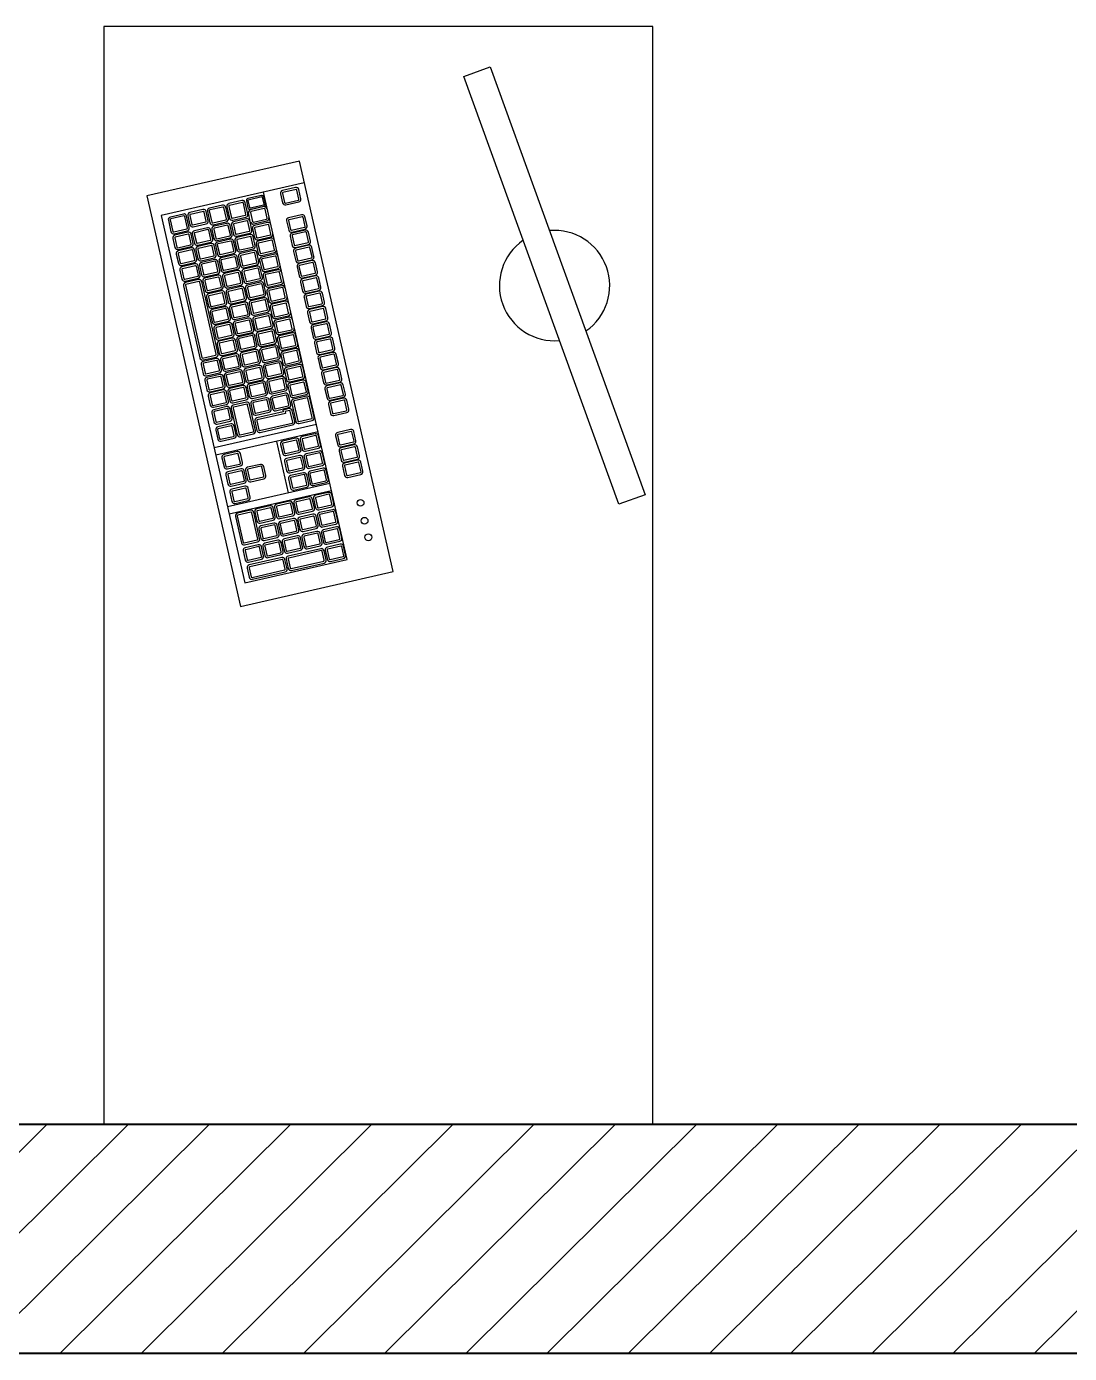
# Model space of a CAD drawing. Header units: metres. Extents: x -8 to 211, y -5 to 120.
# Drawn here: x 145.781 to 146.922, y 56.649 to 58.099 of the extents above; entities that cross this region are included whole.
import ezdxf

# ---------------------------------------------------------------- set-up
doc = ezdxf.new("R2010")
doc.units = ezdxf.units.M
doc.header["$LTSCALE"] = 0.8
doc.header["$MEASUREMENT"] = 0
doc.layers.add('A_EQMP', color=142, linetype='CONTINUOUS')
doc.layers.add('A_HACH_STRUC', color=7, linetype='CONTINUOUS')
doc.layers.add('A_MURS_STRU', color=7, linetype='CONTINUOUS', lineweight=40)

msp = doc.modelspace()

# ---------------------------------------------------------------- hatches: boundary and pattern name
at = {"layer": 'A_HACH_STRUC'}
h = msp.add_hatch(dxfattribs=at)
h.set_pattern_fill('ANSI31', color=8, scale=0.5, angle=359.7696, style=0)
h.set_pattern_definition([(44.7696, (144.84168, 56.649466), (-0.0440161, 0.04437154), [])])
h.paths.add_polyline_path([(151.0412, 57.2995), (150.8412, 57.2995), (150.8412, 56.8995), (149.9413, 56.8995), (149.9413, 57.2995), (149.3413, 57.2995), (149.3413, 56.8995), (144.8417, 56.8995), (144.8417, 56.6495), (151.0412, 56.6495)])

# ---------------------------------------------------------------- linework, layer by layer
at = {"layer": 'A_EQMP', "color": 8, "linetype": 'Continuous'}
for p, q in [((146.0851, 57.9288), (145.9287, 57.8931)), ((146.1321, 57.5172), (146.0405, 57.9186)), ((145.9287, 57.8931), (146.0202, 57.4917)), ((146.0751, 57.8922), (146.0751, 57.8921)), ((146.0984, 57.6647), (145.9866, 57.6392)), ((146.1003, 57.6564), (145.9885, 57.6309)), ((146.1131, 57.6003), (146.0012, 57.5748)), ((146.115, 57.5921), (146.0031, 57.5666)), ((146.0202, 57.4917), (146.1321, 57.5172))]:
    msp.add_line(p, q, dxfattribs=at)
for points in [[(145.866, 58.0995), (145.866, 56.8995), (146.466, 56.8995), (146.466, 58.0995)], [(146.2595, 58.0449), (146.2884, 58.0554), (146.4579, 57.5879), (146.4289, 57.5774)], [(146.0798, 57.9523), (145.9131, 57.9143), (146.0154, 57.4658), (146.1821, 57.5038)]]:
    msp.add_lwpolyline(points, close=True, dxfattribs=at)
for points in [[(146.0384, 57.9149), (146.0235, 57.9115, 0.414214), (146.0218, 57.9089), (146.0235, 57.9014, 0.414214), (146.0261, 57.8997), (146.0411, 57.9031, 0.414214), (146.0427, 57.9058), (146.041, 57.9133, 0.414214)], [(146.0387, 57.9133), (146.0238, 57.9099, 0.414214), (146.0234, 57.9092), (146.0251, 57.9018, 0.414214), (146.0258, 57.9013), (146.0407, 57.9047, 0.414214), (146.0412, 57.9055), (146.0395, 57.9129, 0.414214)], [(146.0756, 57.9235), (146.0614, 57.9203, 0.414214), (146.0591, 57.9167), (146.0614, 57.9068, 0.414214), (146.0649, 57.9045), (146.0792, 57.9078, 0.414214), (146.0814, 57.9113), (146.0791, 57.9213, 0.414214)], [(146.0761, 57.9214), (146.0618, 57.9181, 0.414214), (146.0612, 57.9172), (146.0635, 57.9073, 0.414214), (146.0645, 57.9066), (146.0787, 57.9099, 0.414214), (146.0793, 57.9109), (146.077, 57.9208, 0.414214)], [(145.9743, 57.8995), (145.9601, 57.8962, 0.414214), (145.9579, 57.8927), (145.9601, 57.8827, 0.414214), (145.9637, 57.8805), (145.9779, 57.8837, 0.414214), (145.9801, 57.8873), (145.9779, 57.8972, 0.414214)], [(145.9957, 57.9043), (145.9814, 57.9011, 0.414214), (145.9792, 57.8975), (145.982, 57.8851, 0.414214), (145.9856, 57.8829), (145.9998, 57.8861, 0.414214), (146.0021, 57.8897), (145.9992, 57.9021, 0.414214)], [(145.9961, 57.9022), (145.9819, 57.899, 0.414214), (145.9813, 57.898), (145.9842, 57.8856, 0.414214), (145.9851, 57.885), (145.9993, 57.8882, 0.414214), (145.9999, 57.8892), (145.9971, 57.9016, 0.414214)], [(146.017, 57.9092), (146.0028, 57.906, 0.414214), (146.0006, 57.9024), (146.0034, 57.8901, 0.414214), (146.0069, 57.8879), (146.0211, 57.8911, 0.414214), (146.0234, 57.8947), (146.0206, 57.907, 0.414214)], [(146.0175, 57.9071), (146.0033, 57.9039, 0.414214), (146.0027, 57.9029), (146.0055, 57.8906, 0.414214), (146.0064, 57.89), (146.0206, 57.8933, 0.414214), (146.0213, 57.8942), (146.0185, 57.9065, 0.414214)], [(146.0412, 57.9006), (146.027, 57.8973, 0.414214), (146.0264, 57.8964), (146.0286, 57.8864, 0.414214), (146.0296, 57.8858), (146.0438, 57.8891, 0.414214), (146.0444, 57.89), (146.0422, 57.9, 0.414214)], [(145.953, 57.8946), (145.9387, 57.8913, 0.414214), (145.9365, 57.8878), (145.9394, 57.8752, 0.414214), (145.9429, 57.8729), (145.9572, 57.8762, 0.414214), (145.9594, 57.8797), (145.9565, 57.8924, 0.414214)], [(145.9534, 57.8925), (145.9392, 57.8892, 0.414214), (145.9386, 57.8883), (145.9415, 57.8756, 0.414214), (145.9425, 57.875), (145.9567, 57.8783, 0.414214), (145.9573, 57.8792), (145.9544, 57.8919, 0.414214)], [(145.9748, 57.8974), (145.9606, 57.8941, 0.414214), (145.96, 57.8931), (145.9622, 57.8832, 0.414214), (145.9632, 57.8826), (145.9774, 57.8859, 0.414214), (145.978, 57.8868), (145.9758, 57.8967, 0.414214)], [(146.0005, 57.8844), (145.9863, 57.8812, 0.414214), (145.9841, 57.8776), (145.9864, 57.8677, 0.414214), (145.9899, 57.8655), (146.0041, 57.8687, 0.414214), (146.0064, 57.8723), (146.0041, 57.8822, 0.414214)], [(146.0224, 57.8872), (146.0082, 57.8839, 0.414214), (146.0076, 57.883), (146.0098, 57.8731, 0.414214), (146.0108, 57.8724), (146.025, 57.8757, 0.414214), (146.0256, 57.8767), (146.0233, 57.8866, 0.414214)], [(146.0822, 57.8938), (146.068, 57.8905, 0.414214), (146.0658, 57.887), (146.0681, 57.877, 0.414214), (146.0716, 57.8748), (146.0858, 57.878, 0.414214), (146.0881, 57.8816), (146.0858, 57.8915, 0.414214)], [(146.0827, 57.8917), (146.0685, 57.8884, 0.414214), (146.0679, 57.8874), (146.0702, 57.8775, 0.414214), (146.0711, 57.8769), (146.0854, 57.8802, 0.414214), (146.086, 57.8811), (146.0837, 57.891, 0.414214)], [(145.9578, 57.8747), (145.9436, 57.8714, 0.414214), (145.9414, 57.8679), (145.9437, 57.858, 0.414214), (145.9472, 57.8557), (145.9614, 57.859, 0.414214), (145.9637, 57.8625), (145.9614, 57.8725, 0.414214)], [(145.9583, 57.8726), (145.9441, 57.8693, 0.414214), (145.9435, 57.8684), (145.9458, 57.8584, 0.414214), (145.9467, 57.8578), (145.9609, 57.8611, 0.414214), (145.9616, 57.8621), (145.9593, 57.872, 0.414214)], [(145.9792, 57.8796), (145.965, 57.8763, 0.414214), (145.9627, 57.8728), (145.965, 57.8628, 0.414214), (145.9686, 57.8606), (145.9828, 57.8638, 0.414214), (145.985, 57.8674), (145.9827, 57.8773, 0.414214)], [(145.9797, 57.8775), (145.9655, 57.8742, 0.414214), (145.9649, 57.8732), (145.9671, 57.8633, 0.414214), (145.9681, 57.8627), (145.9823, 57.866, 0.414214), (145.9829, 57.8669), (145.9806, 57.8768, 0.414214)], [(146.001, 57.8823), (145.9868, 57.8791, 0.414214), (145.9862, 57.8781), (145.9885, 57.8682, 0.414214), (145.9894, 57.8676), (146.0036, 57.8708, 0.414214), (146.0043, 57.8718), (146.002, 57.8817, 0.414214)], [(146.0257, 57.8721), (146.0115, 57.8689, 0.414214), (146.0092, 57.8653), (146.0115, 57.8554, 0.414214), (146.0151, 57.8532), (146.0293, 57.8564, 0.414214), (146.0315, 57.86), (146.0293, 57.8699, 0.414214)], [(146.0262, 57.87), (146.012, 57.8668, 0.414214), (146.0114, 57.8658), (146.0136, 57.8559, 0.414214), (146.0146, 57.8553), (146.0288, 57.8585, 0.414214), (146.0294, 57.8595), (146.0271, 57.8694, 0.414214)], [(146.0455, 57.8833), (146.0313, 57.88, 0.414214), (146.0307, 57.879), (146.0329, 57.8691, 0.414214), (146.0339, 57.8685), (146.0481, 57.8718, 0.414214), (146.0487, 57.8727), (146.0465, 57.8826, 0.414214)], [(146.0861, 57.8771), (146.0718, 57.8738, 0.414214), (146.0696, 57.8703), (146.0719, 57.8603, 0.414214), (146.0754, 57.8581), (146.0896, 57.8613, 0.414214), (146.0919, 57.8649), (146.0896, 57.8748, 0.414214)], [(146.0865, 57.875), (146.0723, 57.8717, 0.414214), (146.0717, 57.8707), (146.074, 57.8608, 0.414214), (146.0749, 57.8602), (146.0892, 57.8635, 0.414214), (146.0898, 57.8644), (146.0875, 57.8743, 0.414214)], [(145.9616, 57.8575), (145.9474, 57.8543, 0.414214), (145.9452, 57.8507), (145.9475, 57.8408, 0.414214), (145.951, 57.8385), (145.9652, 57.8418, 0.414214), (145.9675, 57.8453), (145.9652, 57.8553, 0.414214)], [(145.9621, 57.8554), (145.9479, 57.8521, 0.414214), (145.9473, 57.8512), (145.9496, 57.8413, 0.414214), (145.9505, 57.8406), (145.9648, 57.8439, 0.414214), (145.9654, 57.8449), (145.9631, 57.8548, 0.414214)], [(145.983, 57.8624), (145.9688, 57.8591, 0.414214), (145.9665, 57.8556), (145.9688, 57.8456, 0.414214), (145.9724, 57.8434), (145.9866, 57.8467, 0.414214), (145.9888, 57.8502), (145.9866, 57.8601, 0.414214)], [(145.9835, 57.8603), (145.9693, 57.857, 0.414214), (145.9687, 57.856), (145.9709, 57.8461, 0.414214), (145.9719, 57.8455), (145.9861, 57.8488, 0.414214), (145.9867, 57.8497), (145.9844, 57.8596, 0.414214)], [(146.0043, 57.8672), (145.9901, 57.864, 0.414214), (145.9879, 57.8604), (145.9902, 57.8505, 0.414214), (145.9937, 57.8483), (146.0079, 57.8515, 0.414214), (146.0102, 57.8551), (146.0079, 57.865, 0.414214)], [(146.0048, 57.8651), (145.9906, 57.8619, 0.414214), (145.99, 57.8609), (145.9923, 57.851, 0.414214), (145.9932, 57.8504), (146.0075, 57.8536, 0.414214), (146.0081, 57.8546), (146.0058, 57.8645, 0.414214)], [(146.0493, 57.8661), (146.0351, 57.8629, 0.414214), (146.0345, 57.8619), (146.0367, 57.852, 0.414214), (146.0377, 57.8514), (146.0519, 57.8546, 0.414214), (146.0525, 57.8556), (146.0503, 57.8655, 0.414214)], [(146.0899, 57.8604), (146.0757, 57.8571, 0.414214), (146.0734, 57.8536), (146.0757, 57.8436, 0.414214), (146.0792, 57.8414), (146.0935, 57.8446, 0.414214), (146.0957, 57.8482), (146.0934, 57.8581, 0.414214)], [(146.0903, 57.8582), (146.0761, 57.855, 0.414214), (146.0755, 57.854), (146.0778, 57.8441, 0.414214), (146.0788, 57.8435), (146.093, 57.8467, 0.414214), (146.0936, 57.8477), (146.0913, 57.8576, 0.414214)], [(145.987, 57.845), (145.9727, 57.8418, 0.414214), (145.9705, 57.8382), (145.9728, 57.8283, 0.414214), (145.9763, 57.8261), (145.9905, 57.8293, 0.414214), (145.9928, 57.8329), (145.9905, 57.8428, 0.414214)], [(145.9874, 57.8429), (145.9732, 57.8397, 0.414214), (145.9726, 57.8387), (145.9749, 57.8288, 0.414214), (145.9758, 57.8282), (145.9901, 57.8314, 0.414214), (145.9907, 57.8324), (145.9884, 57.8423, 0.414214)], [(146.0083, 57.8499), (145.9941, 57.8467, 0.414214), (145.9919, 57.8431), (145.9941, 57.8332, 0.414214), (145.9977, 57.831), (146.0119, 57.8342, 0.414214), (146.0141, 57.8378), (146.0119, 57.8477, 0.414214)], [(146.0088, 57.8478), (145.9946, 57.8446, 0.414214), (145.994, 57.8436), (145.9962, 57.8337, 0.414214), (145.9972, 57.8331), (146.0114, 57.8363, 0.414214), (146.012, 57.8373), (146.0098, 57.8472, 0.414214)], [(146.0297, 57.8548), (146.0154, 57.8515, 0.414214), (146.0132, 57.848), (146.0155, 57.8381, 0.414214), (146.019, 57.8358), (146.0332, 57.8391, 0.414214), (146.0355, 57.8426), (146.0332, 57.8526, 0.414214)], [(146.0301, 57.8527), (146.0159, 57.8494, 0.414214), (146.0153, 57.8485), (146.0176, 57.8385, 0.414214), (146.0185, 57.8379), (146.0328, 57.8412, 0.414214), (146.0334, 57.8422), (146.0311, 57.8521, 0.414214)], [(146.0533, 57.8487), (146.039, 57.8455, 0.414214), (146.0384, 57.8445), (146.0407, 57.8346, 0.414214), (146.0417, 57.834), (146.0559, 57.8372, 0.414214), (146.0565, 57.8382), (146.0542, 57.8481, 0.414214)], [(146.0937, 57.8437), (146.0795, 57.8404, 0.414214), (146.0772, 57.8369), (146.0795, 57.8269, 0.414214), (146.083, 57.8247), (146.0973, 57.8279, 0.414214), (146.0995, 57.8315), (146.0972, 57.8414, 0.414214)], [(146.0942, 57.8415), (146.0799, 57.8383, 0.414214), (146.0793, 57.8373), (146.0816, 57.8274, 0.414214), (146.0826, 57.8268), (146.0968, 57.83, 0.414214), (146.0974, 57.831), (146.0951, 57.8409, 0.414214)], [(145.9656, 57.8402), (145.9514, 57.8369, 0.414214), (145.9492, 57.8334), (145.9514, 57.8235, 0.414214), (145.955, 57.8212), (145.9692, 57.8245, 0.414214), (145.9714, 57.828), (145.9692, 57.8379, 0.414214)], [(145.9661, 57.8381), (145.9519, 57.8348, 0.414214), (145.9513, 57.8339), (145.9535, 57.8239, 0.414214), (145.9545, 57.8233), (145.9687, 57.8266, 0.414214), (145.9693, 57.8275), (145.9671, 57.8375, 0.414214)], [(145.9908, 57.8279), (145.9765, 57.8246, 0.414214), (145.9743, 57.8211), (145.9766, 57.8111, 0.414214), (145.9801, 57.8089), (145.9943, 57.8121, 0.414214), (145.9966, 57.8157), (145.9943, 57.8256, 0.414214)], [(146.0121, 57.8327), (145.9979, 57.8295, 0.414214), (145.9957, 57.8259), (145.9979, 57.816, 0.414214), (146.0015, 57.8138), (146.0157, 57.817, 0.414214), (146.0179, 57.8206), (146.0157, 57.8305, 0.414214)], [(146.0126, 57.8306), (145.9984, 57.8274, 0.414214), (145.9978, 57.8264), (146, 57.8165, 0.414214), (146.001, 57.8159), (146.0152, 57.8191, 0.414214), (146.0158, 57.8201), (146.0136, 57.83, 0.414214)], [(146.0335, 57.8376), (146.0192, 57.8344, 0.414214), (146.017, 57.8308), (146.0193, 57.8209, 0.414214), (146.0228, 57.8186), (146.037, 57.8219, 0.414214), (146.0393, 57.8254), (146.037, 57.8354, 0.414214)], [(146.0339, 57.8355), (146.0197, 57.8322, 0.414214), (146.0191, 57.8313), (146.0214, 57.8214, 0.414214), (146.0223, 57.8207), (146.0366, 57.824, 0.414214), (146.0372, 57.825), (146.0349, 57.8349, 0.414214)], [(146.057, 57.8316), (146.0428, 57.8284, 0.414214), (146.0422, 57.8274), (146.0445, 57.8175, 0.414214), (146.0455, 57.8169), (146.0597, 57.8201, 0.414214), (146.0603, 57.8211), (146.058, 57.831, 0.414214)], [(146.0975, 57.8269), (146.0833, 57.8237, 0.414214), (146.081, 57.8202), (146.0833, 57.8102, 0.414214), (146.0869, 57.808), (146.1011, 57.8112, 0.414214), (146.1033, 57.8148), (146.101, 57.8247, 0.414214)], [(145.9694, 57.823), (145.9552, 57.8197, 0.414214), (145.953, 57.8162), (145.9709, 57.7373, 0.414214), (145.9745, 57.7351), (145.9887, 57.7383, 0.414214), (145.9909, 57.7419), (145.973, 57.8207, 0.414214)], [(145.9699, 57.8209), (145.9557, 57.8176, 0.414214), (145.9551, 57.8167), (145.973, 57.7378, 0.414214), (145.974, 57.7372), (145.9882, 57.7405, 0.414214), (145.9888, 57.7414), (145.9709, 57.8203, 0.414214)], [(145.9912, 57.8257), (145.977, 57.8225, 0.414214), (145.9764, 57.8215), (145.9787, 57.8116, 0.414214), (145.9796, 57.811), (145.9939, 57.8142, 0.414214), (145.9945, 57.8152), (145.9922, 57.8251, 0.414214)], [(146.0161, 57.8154), (146.0018, 57.8122, 0.414214), (145.9996, 57.8086), (146.0019, 57.7987, 0.414214), (146.0054, 57.7965), (146.0196, 57.7997, 0.414214), (146.0219, 57.8033), (146.0196, 57.8132, 0.414214)], [(146.0165, 57.8133), (146.0023, 57.8101, 0.414214), (146.0017, 57.8091), (146.004, 57.7992, 0.414214), (146.005, 57.7986), (146.0192, 57.8018, 0.414214), (146.0198, 57.8028), (146.0175, 57.8127, 0.414214)], [(146.0374, 57.8203), (146.0232, 57.817, 0.414214), (146.021, 57.8135), (146.0232, 57.8036, 0.414214), (146.0268, 57.8013), (146.041, 57.8046, 0.414214), (146.0432, 57.8081), (146.041, 57.818, 0.414214)], [(146.0379, 57.8182), (146.0237, 57.8149, 0.414214), (146.0231, 57.814), (146.0253, 57.804, 0.414214), (146.0263, 57.8034), (146.0405, 57.8067, 0.414214), (146.0411, 57.8076), (146.0389, 57.8176, 0.414214)], [(146.061, 57.8142), (146.0468, 57.811, 0.414214), (146.0462, 57.81), (146.0485, 57.8001, 0.414214), (146.0494, 57.7995), (146.0636, 57.8027, 0.414214), (146.0642, 57.8037), (146.062, 57.8136, 0.414214)], [(146.098, 57.8248), (146.0838, 57.8216, 0.414214), (146.0831, 57.8206), (146.0854, 57.8107, 0.414214), (146.0864, 57.8101), (146.1006, 57.8133, 0.414214), (146.1012, 57.8143), (146.0989, 57.8242, 0.414214)], [(145.9947, 57.8105), (145.9805, 57.8073, 0.414214), (145.9783, 57.8037), (145.9805, 57.7938, 0.414214), (145.9841, 57.7916), (145.9983, 57.7948, 0.414214), (146.0005, 57.7984), (145.9983, 57.8083, 0.414214)], [(145.9952, 57.8084), (145.981, 57.8052, 0.414214), (145.9804, 57.8042), (145.9826, 57.7943, 0.414214), (145.9836, 57.7937), (145.9978, 57.7969, 0.414214), (145.9984, 57.7979), (145.9962, 57.8078, 0.414214)], [(146.0199, 57.7982), (146.0057, 57.795, 0.414214), (146.0034, 57.7914), (146.0057, 57.7815, 0.414214), (146.0092, 57.7793), (146.0234, 57.7825, 0.414214), (146.0257, 57.7861), (146.0234, 57.796, 0.414214)], [(146.0412, 57.8031), (146.027, 57.7998, 0.414214), (146.0248, 57.7963), (146.027, 57.7864, 0.414214), (146.0306, 57.7841), (146.0448, 57.7874, 0.414214), (146.047, 57.7909), (146.0448, 57.8008, 0.414214)], [(146.0417, 57.801), (146.0275, 57.7977, 0.414214), (146.0269, 57.7968), (146.0291, 57.7868, 0.414214), (146.0301, 57.7862), (146.0443, 57.7895, 0.414214), (146.0449, 57.7904), (146.0427, 57.8004, 0.414214)], [(146.0648, 57.7971), (146.0506, 57.7939, 0.414214), (146.05, 57.7929), (146.0522, 57.783, 0.414214), (146.0532, 57.7824), (146.0674, 57.7856, 0.414214), (146.068, 57.7866), (146.0658, 57.7965, 0.414214)], [(146.1013, 57.8102), (146.0871, 57.807, 0.414214), (146.0848, 57.8034), (146.0871, 57.7935, 0.414214), (146.0907, 57.7913), (146.1049, 57.7945, 0.414214), (146.1071, 57.7981), (146.1049, 57.808, 0.414214)], [(146.1018, 57.8081), (146.0876, 57.8049, 0.414214), (146.087, 57.8039), (146.0892, 57.794, 0.414214), (146.0902, 57.7934), (146.1044, 57.7966, 0.414214), (146.105, 57.7976), (146.1027, 57.8075, 0.414214)], [(145.9985, 57.7933), (145.9843, 57.7901, 0.414214), (145.9821, 57.7865), (145.9843, 57.7766, 0.414214), (145.9879, 57.7744), (146.0021, 57.7776, 0.414214), (146.0043, 57.7812), (146.0021, 57.7911, 0.414214)], [(145.999, 57.7912), (145.9848, 57.788, 0.414214), (145.9842, 57.787), (145.9864, 57.7771, 0.414214), (145.9874, 57.7765), (146.0016, 57.7797, 0.414214), (146.0022, 57.7807), (146, 57.7906, 0.414214)], [(146.0203, 57.7961), (146.0061, 57.7929, 0.414214), (146.0055, 57.7919), (146.0078, 57.782, 0.414214), (146.0088, 57.7814), (146.023, 57.7846, 0.414214), (146.0236, 57.7856), (146.0213, 57.7955, 0.414214)], [(146.0453, 57.7856), (146.0311, 57.7823, 0.414214), (146.0289, 57.7788), (146.0311, 57.7689, 0.414214), (146.0347, 57.7666), (146.0489, 57.7699, 0.414214), (146.0511, 57.7734), (146.0489, 57.7834, 0.414214)], [(146.0458, 57.7835), (146.0316, 57.7802, 0.414214), (146.031, 57.7793), (146.0332, 57.7694, 0.414214), (146.0342, 57.7687), (146.0484, 57.772, 0.414214), (146.049, 57.773), (146.0468, 57.7829, 0.414214)], [(146.1051, 57.7935), (146.0909, 57.7903, 0.414214), (146.0887, 57.7867), (146.0909, 57.7768, 0.414214), (146.0945, 57.7746), (146.1087, 57.7778, 0.414214), (146.1109, 57.7814), (146.1087, 57.7913, 0.414214)], [(146.1056, 57.7914), (146.0914, 57.7882, 0.414214), (146.0908, 57.7872), (146.093, 57.7773, 0.414214), (146.094, 57.7767), (146.1082, 57.7799, 0.414214), (146.1088, 57.7809), (146.1066, 57.7908, 0.414214)], [(146.0026, 57.7759), (145.9884, 57.7726, 0.414214), (145.9862, 57.7691), (145.9884, 57.7591, 0.414214), (145.992, 57.7569), (146.0062, 57.7601, 0.414214), (146.0084, 57.7637), (146.0062, 57.7736, 0.414214)], [(146.0031, 57.7737), (145.9889, 57.7705, 0.414214), (145.9883, 57.7695), (145.9905, 57.7596, 0.414214), (145.9915, 57.759), (146.0057, 57.7622, 0.414214), (146.0063, 57.7632), (146.0041, 57.7731, 0.414214)], [(146.024, 57.7807), (146.0098, 57.7775, 0.414214), (146.0075, 57.7739), (146.0098, 57.764, 0.414214), (146.0133, 57.7618), (146.0276, 57.765, 0.414214), (146.0298, 57.7686), (146.0275, 57.7785, 0.414214)], [(146.0245, 57.7786), (146.0102, 57.7754, 0.414214), (146.0096, 57.7744), (146.0119, 57.7645, 0.414214), (146.0129, 57.7639), (146.0271, 57.7671, 0.414214), (146.0277, 57.7681), (146.0254, 57.778, 0.414214)], [(146.049, 57.7686), (146.0347, 57.7654, 0.414214), (146.0325, 57.7618), (146.0348, 57.7519, 0.414214), (146.0383, 57.7497), (146.0525, 57.7529, 0.414214), (146.0548, 57.7565), (146.0525, 57.7664, 0.414214)], [(146.0688, 57.7797), (146.0546, 57.7765, 0.414214), (146.0539, 57.7755), (146.0562, 57.7656, 0.414214), (146.0572, 57.765), (146.0714, 57.7682, 0.414214), (146.072, 57.7692), (146.0697, 57.7791, 0.414214)], [(146.1089, 57.7768), (146.0947, 57.7736, 0.414214), (146.0925, 57.77), (146.0947, 57.7601, 0.414214), (146.0983, 57.7579), (146.1125, 57.7611, 0.414214), (146.1147, 57.7647), (146.1125, 57.7746, 0.414214)], [(146.1094, 57.7747), (146.0952, 57.7715, 0.414214), (146.0946, 57.7705), (146.0968, 57.7606, 0.414214), (146.0978, 57.76), (146.112, 57.7632, 0.414214), (146.1126, 57.7642), (146.1104, 57.7741, 0.414214)], [(146.0063, 57.7589), (145.992, 57.7557, 0.414214), (145.9898, 57.7521), (145.9921, 57.7422, 0.414214), (145.9956, 57.7399), (146.0098, 57.7432, 0.414214), (146.0121, 57.7467), (146.0098, 57.7567, 0.414214)], [(146.0067, 57.7568), (145.9925, 57.7535, 0.414214), (145.9919, 57.7526), (145.9942, 57.7427, 0.414214), (145.9952, 57.742), (146.0094, 57.7453, 0.414214), (146.01, 57.7463), (146.0077, 57.7562, 0.414214)], [(146.0276, 57.7638), (146.0134, 57.7605, 0.414214), (146.0112, 57.757), (146.0134, 57.747, 0.414214), (146.017, 57.7448), (146.0312, 57.7481, 0.414214), (146.0334, 57.7516), (146.0312, 57.7615, 0.414214)], [(146.0281, 57.7617), (146.0139, 57.7584, 0.414214), (146.0133, 57.7574), (146.0155, 57.7475, 0.414214), (146.0165, 57.7469), (146.0307, 57.7502, 0.414214), (146.0313, 57.7511), (146.0291, 57.761, 0.414214)], [(146.0494, 57.7665), (146.0352, 57.7633, 0.414214), (146.0346, 57.7623), (146.0369, 57.7524, 0.414214), (146.0379, 57.7518), (146.0521, 57.755, 0.414214), (146.0527, 57.756), (146.0504, 57.7659, 0.414214)], [(146.0721, 57.7647), (146.0579, 57.7615, 0.414214), (146.0556, 57.7579), (146.0579, 57.748, 0.414214), (146.0615, 57.7457), (146.0757, 57.749, 0.414214), (146.0779, 57.7525), (146.0756, 57.7625, 0.414214)], [(146.0726, 57.7626), (146.0584, 57.7594, 0.414214), (146.0577, 57.7584), (146.06, 57.7485, 0.414214), (146.061, 57.7479), (146.0752, 57.7511, 0.414214), (146.0758, 57.7521), (146.0735, 57.762, 0.414214)], [(146.1127, 57.7601), (146.0985, 57.7569, 0.414214), (146.0963, 57.7533), (146.0985, 57.7434, 0.414214), (146.1021, 57.7412), (146.1163, 57.7444, 0.414214), (146.1185, 57.748), (146.1163, 57.7579, 0.414214)], [(146.1132, 57.758), (146.099, 57.7548, 0.414214), (146.0984, 57.7538), (146.1006, 57.7439, 0.414214), (146.1016, 57.7433), (146.1158, 57.7465, 0.414214), (146.1164, 57.7475), (146.1142, 57.7574, 0.414214)], [(146.0101, 57.7417), (145.9959, 57.7385, 0.414214), (145.9936, 57.7349), (145.9959, 57.725, 0.414214), (145.9994, 57.7227), (146.0137, 57.726, 0.414214), (146.0159, 57.7295), (146.0136, 57.7395, 0.414214)], [(146.0105, 57.7396), (145.9963, 57.7364, 0.414214), (145.9957, 57.7354), (145.998, 57.7255, 0.414214), (145.999, 57.7249), (146.0132, 57.7281, 0.414214), (146.0138, 57.7291), (146.0115, 57.739, 0.414214)], [(146.0314, 57.7466), (146.0172, 57.7433, 0.414214), (146.015, 57.7398), (146.0172, 57.7299, 0.414214), (146.0208, 57.7276), (146.035, 57.7309, 0.414214), (146.0372, 57.7344), (146.035, 57.7443, 0.414214)], [(146.0319, 57.7445), (146.0177, 57.7412, 0.414214), (146.0171, 57.7403), (146.0193, 57.7303, 0.414214), (146.0203, 57.7297), (146.0345, 57.733, 0.414214), (146.0351, 57.7339), (146.0329, 57.7439, 0.414214)], [(146.0528, 57.7514), (146.0386, 57.7482, 0.414214), (146.0363, 57.7446), (146.0386, 57.7347, 0.414214), (146.0421, 57.7325), (146.0564, 57.7357, 0.414214), (146.0586, 57.7393), (146.0563, 57.7492, 0.414214)], [(146.0532, 57.7493), (146.039, 57.7461, 0.414214), (146.0384, 57.7451), (146.0407, 57.7352, 0.414214), (146.0417, 57.7346), (146.0559, 57.7378, 0.414214), (146.0565, 57.7388), (146.0542, 57.7487, 0.414214)], [(146.0759, 57.7476), (146.0617, 57.7443, 0.414214), (146.0594, 57.7408), (146.0617, 57.7309, 0.414214), (146.0653, 57.7286), (146.0795, 57.7319, 0.414214), (146.0817, 57.7354), (146.0794, 57.7453, 0.414214)], [(146.0764, 57.7455), (146.0621, 57.7422, 0.414214), (146.0615, 57.7413), (146.0638, 57.7313, 0.414214), (146.0648, 57.7307), (146.079, 57.734, 0.414214), (146.0796, 57.7349), (146.0773, 57.7449, 0.414214)], [(146.1165, 57.7434), (146.1023, 57.7402, 0.414214), (146.1001, 57.7366), (146.1024, 57.7267, 0.414214), (146.1059, 57.7245), (146.1201, 57.7277, 0.414214), (146.1224, 57.7313), (146.1201, 57.7412, 0.414214)], [(146.117, 57.7413), (146.1028, 57.7381, 0.414214), (146.1022, 57.7371), (146.1045, 57.7272, 0.414214), (146.1054, 57.7266), (146.1196, 57.7298, 0.414214), (146.1203, 57.7308), (146.118, 57.7407, 0.414214)], [(145.9887, 57.7368), (145.9745, 57.7336, 0.414214), (145.9723, 57.73), (145.9745, 57.7201, 0.414214), (145.9781, 57.7179), (145.9923, 57.7211, 0.414214), (145.9945, 57.7247), (145.9923, 57.7346, 0.414214)], [(145.9892, 57.7347), (145.975, 57.7315, 0.414214), (145.9744, 57.7305), (145.9766, 57.7206, 0.414214), (145.9776, 57.72), (145.9918, 57.7232, 0.414214), (145.9924, 57.7242), (145.9902, 57.7341, 0.414214)], [(146.0355, 57.7291), (146.0213, 57.7258, 0.414214), (146.0191, 57.7223), (146.0213, 57.7124, 0.414214), (146.0249, 57.7101), (146.0391, 57.7134, 0.414214), (146.0413, 57.7169), (146.0391, 57.7268, 0.414214)], [(146.036, 57.727), (146.0218, 57.7237, 0.414214), (146.0212, 57.7228), (146.0234, 57.7128, 0.414214), (146.0244, 57.7122), (146.0386, 57.7155, 0.414214), (146.0392, 57.7164), (146.037, 57.7264, 0.414214)], [(146.0569, 57.7339), (146.0427, 57.7307, 0.414214), (146.0404, 57.7272), (146.0427, 57.7172, 0.414214), (146.0462, 57.715), (146.0605, 57.7182, 0.414214), (146.0627, 57.7218), (146.0604, 57.7317, 0.414214)], [(146.0574, 57.7318), (146.0431, 57.7286, 0.414214), (146.0425, 57.7276), (146.0448, 57.7177, 0.414214), (146.0458, 57.7171), (146.06, 57.7203, 0.414214), (146.0606, 57.7213), (146.0583, 57.7312, 0.414214)], [(146.0798, 57.7302), (146.0656, 57.7269, 0.414214), (146.0634, 57.7234), (146.0657, 57.7135, 0.414214), (146.0692, 57.7112), (146.0834, 57.7145, 0.414214), (146.0857, 57.718), (146.0834, 57.728, 0.414214)], [(146.0803, 57.7281), (146.0661, 57.7248, 0.414214), (146.0655, 57.7239), (146.0678, 57.714, 0.414214), (146.0687, 57.7133), (146.0829, 57.7166, 0.414214), (146.0836, 57.7176), (146.0813, 57.7275, 0.414214)], [(146.1203, 57.7267), (146.1061, 57.7235, 0.414214), (146.1039, 57.7199), (146.1062, 57.71, 0.414214), (146.1097, 57.7078), (146.1239, 57.711, 0.414214), (146.1262, 57.7146), (146.1239, 57.7245, 0.414214)], [(146.1208, 57.7246), (146.1066, 57.7214, 0.414214), (146.106, 57.7204), (146.1083, 57.7105, 0.414214), (146.1092, 57.7099), (146.1235, 57.7131, 0.414214), (146.1241, 57.7141), (146.1218, 57.724, 0.414214)], [(145.9928, 57.7193), (145.9786, 57.7161, 0.414214), (145.9764, 57.7125), (145.9786, 57.7026, 0.414214), (145.9822, 57.7004), (145.9964, 57.7036, 0.414214), (145.9986, 57.7072), (145.9964, 57.7171, 0.414214)], [(145.9933, 57.7172), (145.9791, 57.714, 0.414214), (145.9785, 57.713), (145.9807, 57.7031, 0.414214), (145.9817, 57.7025), (145.9959, 57.7057, 0.414214), (145.9965, 57.7067), (145.9943, 57.7166, 0.414214)], [(146.0142, 57.7242), (146, 57.721, 0.414214), (145.9977, 57.7174), (146, 57.7075, 0.414214), (146.0035, 57.7053), (146.0178, 57.7085, 0.414214), (146.02, 57.7121), (146.0177, 57.722, 0.414214)], [(146.0147, 57.7221), (146.0004, 57.7189, 0.414214), (145.9998, 57.7179), (146.0021, 57.708, 0.414214), (146.0031, 57.7074), (146.0173, 57.7106, 0.414214), (146.0179, 57.7116), (146.0156, 57.7215, 0.414214)], [(146.0392, 57.7121), (146.025, 57.7088, 0.414214), (146.0227, 57.7053), (146.025, 57.6953, 0.414214), (146.0285, 57.6931), (146.0428, 57.6964, 0.414214), (146.045, 57.6999), (146.0427, 57.7098, 0.414214)], [(146.0605, 57.7169), (146.0463, 57.7137, 0.414214), (146.0441, 57.7101), (146.0463, 57.7002, 0.414214), (146.0499, 57.698), (146.0641, 57.7012, 0.414214), (146.0663, 57.7048), (146.0641, 57.7147, 0.414214)], [(146.061, 57.7148), (146.0468, 57.7116, 0.414214), (146.0462, 57.7106), (146.0484, 57.7007, 0.414214), (146.0494, 57.7001), (146.0636, 57.7033, 0.414214), (146.0642, 57.7043), (146.062, 57.7142, 0.414214)], [(146.0836, 57.7131), (146.0694, 57.7098, 0.414214), (146.0672, 57.7063), (146.0695, 57.6963, 0.414214), (146.073, 57.6941), (146.0872, 57.6973, 0.414214), (146.0895, 57.7009), (146.0872, 57.7108, 0.414214)], [(146.0841, 57.711), (146.0699, 57.7077, 0.414214), (146.0693, 57.7067), (146.0716, 57.6968, 0.414214), (146.0725, 57.6962), (146.0867, 57.6995, 0.414214), (146.0874, 57.7004), (146.0851, 57.7103, 0.414214)], [(146.1242, 57.71), (146.1099, 57.7068, 0.414214), (146.1077, 57.7032), (146.11, 57.6933, 0.414214), (146.1135, 57.6911), (146.1277, 57.6943, 0.414214), (146.13, 57.6979), (146.1277, 57.7078, 0.414214)], [(145.9965, 57.7023), (145.9823, 57.6991, 0.414214), (145.98, 57.6955), (145.9823, 57.6856, 0.414214), (145.9858, 57.6834), (146.0001, 57.6866, 0.414214), (146.0023, 57.6902), (146, 57.7001, 0.414214)], [(145.997, 57.7002), (145.9827, 57.697, 0.414214), (145.9821, 57.696), (145.9844, 57.6861, 0.414214), (145.9854, 57.6855), (145.9996, 57.6887, 0.414214), (146.0002, 57.6897), (145.9979, 57.6996, 0.414214)], [(146.0178, 57.7072), (146.0036, 57.7039, 0.414214), (146.0014, 57.7004), (146.0036, 57.6905, 0.414214), (146.0072, 57.6882), (146.0214, 57.6915, 0.414214), (146.0236, 57.695), (146.0214, 57.705, 0.414214)], [(146.0183, 57.7051), (146.0041, 57.7018, 0.414214), (146.0035, 57.7009), (146.0057, 57.691, 0.414214), (146.0067, 57.6903), (146.0209, 57.6936, 0.414214), (146.0215, 57.6946), (146.0193, 57.7045, 0.414214)], [(146.0397, 57.71), (146.0254, 57.7067, 0.414214), (146.0248, 57.7057), (146.0271, 57.6958, 0.414214), (146.0281, 57.6952), (146.0423, 57.6985, 0.414214), (146.0429, 57.6994), (146.0406, 57.7093, 0.414214)], [(146.0645, 57.6987), (146.0502, 57.6954, 0.414214), (146.048, 57.6919), (146.0503, 57.682, 0.414214), (146.0538, 57.6797), (146.068, 57.683, 0.414214), (146.0703, 57.6865), (146.068, 57.6964, 0.414214)], [(146.0649, 57.6966), (146.0507, 57.6933, 0.414214), (146.0501, 57.6924), (146.0524, 57.6824, 0.414214), (146.0533, 57.6818), (146.0676, 57.6851, 0.414214), (146.0682, 57.686), (146.0659, 57.696, 0.414214)], [(146.0876, 57.6957), (146.0734, 57.6924, 0.414214), (146.0712, 57.6889), (146.0759, 57.668, 0.414214), (146.0795, 57.6657), (146.0937, 57.669, 0.414214), (146.0959, 57.6725), (146.0912, 57.6934, 0.414214)], [(146.1246, 57.7079), (146.1104, 57.7047, 0.414214), (146.1098, 57.7037), (146.1121, 57.6938, 0.414214), (146.113, 57.6932), (146.1273, 57.6964, 0.414214), (146.1279, 57.6974), (146.1256, 57.7073, 0.414214)], [(146.0004, 57.6841), (145.9862, 57.6808, 0.414214), (145.984, 57.6773), (145.9862, 57.6674, 0.414214), (145.9898, 57.6651), (146.004, 57.6684, 0.414214), (146.0062, 57.6719), (146.004, 57.6818, 0.414214)], [(146.0009, 57.682), (145.9867, 57.6787, 0.414214), (145.9861, 57.6778), (145.9883, 57.6678, 0.414214), (145.9893, 57.6672), (146.0035, 57.6705, 0.414214), (146.0041, 57.6714), (146.0019, 57.6814, 0.414214)], [(146.0218, 57.6889), (146.0075, 57.6857, 0.414214), (146.0053, 57.6821), (146.0119, 57.6534, 0.414214), (146.0154, 57.6511), (146.0296, 57.6544, 0.414214), (146.0319, 57.6579), (146.0253, 57.6867, 0.414214)], [(146.0222, 57.6868), (146.008, 57.6836, 0.414214), (146.0074, 57.6826), (146.014, 57.6538, 0.414214), (146.0149, 57.6532), (146.0292, 57.6565, 0.414214), (146.0298, 57.6574), (146.0232, 57.6862, 0.414214)], [(146.0431, 57.6938), (146.0289, 57.6906, 0.414214), (146.0267, 57.687), (146.0289, 57.6771, 0.414214), (146.0325, 57.6749), (146.0467, 57.6781, 0.414214), (146.0489, 57.6817), (146.0467, 57.6916, 0.414214)], [(146.0436, 57.6917), (146.0294, 57.6885, 0.414214), (146.0288, 57.6875), (146.031, 57.6776, 0.414214), (146.032, 57.677), (146.0462, 57.6802, 0.414214), (146.0468, 57.6812), (146.0446, 57.6911, 0.414214)], [(146.0683, 57.6819), (146.0615, 57.6804), (146.062, 57.6783), (146.0332, 57.6717, 0.414214), (146.031, 57.6682), (146.0332, 57.6582, 0.414214), (146.0368, 57.656), (146.0723, 57.6641, 0.414214), (146.0746, 57.6677), (146.0718, 57.6797, 0.414214)], [(146.0881, 57.6936), (146.0739, 57.6903, 0.414214), (146.0733, 57.6894), (146.078, 57.6685, 0.414214), (146.079, 57.6678), (146.0932, 57.6711, 0.414214), (146.0938, 57.6721), (146.0891, 57.693, 0.414214)], [(146.128, 57.6933), (146.1138, 57.6901, 0.414214), (146.1115, 57.6865), (146.1138, 57.6766, 0.414214), (146.1173, 57.6744), (146.1316, 57.6776, 0.414214), (146.1338, 57.6812), (146.1315, 57.6911, 0.414214)], [(146.1284, 57.6912), (146.1142, 57.688, 0.414214), (146.1136, 57.687), (146.1159, 57.6771, 0.414214), (146.1169, 57.6765), (146.1311, 57.6797, 0.414214), (146.1317, 57.6807), (146.1294, 57.6906, 0.414214)], [(146.0688, 57.6798), (146.0641, 57.6788), (146.0646, 57.6766), (146.0337, 57.6696, 0.414214), (146.0331, 57.6686), (146.0353, 57.6587, 0.414214), (146.0363, 57.6581), (146.0719, 57.6662, 0.414214), (146.0725, 57.6672), (146.0697, 57.6792, 0.414214)], [(146.0047, 57.6652), (145.9905, 57.662, 0.414214), (145.9883, 57.6584), (145.9905, 57.6485, 0.414214), (145.9941, 57.6463), (146.0083, 57.6495, 0.414214), (146.0105, 57.6531), (146.0083, 57.663, 0.414214)], [(146.0052, 57.6631), (145.991, 57.6599, 0.414214), (145.9904, 57.6589), (145.9926, 57.649, 0.414214), (145.9936, 57.6484), (146.0078, 57.6516, 0.414214), (146.0084, 57.6526), (146.0062, 57.6625, 0.414214)], [(146.097, 57.6545), (146.0828, 57.6513, 0.414214), (146.0805, 57.6477), (146.0828, 57.6378, 0.414214), (146.0864, 57.6355), (146.1006, 57.6388, 0.414214), (146.1028, 57.6423), (146.1006, 57.6523, 0.414214)], [(146.0975, 57.6524), (146.0833, 57.6491, 0.414214), (146.0827, 57.6482), (146.0849, 57.6383, 0.414214), (146.0859, 57.6377), (146.1001, 57.6409, 0.414214), (146.1007, 57.6419), (146.0984, 57.6518, 0.414214)], [(146.1358, 57.6591), (146.1216, 57.6558, 0.414214), (146.1193, 57.6523), (146.1216, 57.6424, 0.414214), (146.1251, 57.6401), (146.1394, 57.6434, 0.414214), (146.1416, 57.6469), (146.1393, 57.6568, 0.414214)], [(146.1363, 57.657), (146.122, 57.6537, 0.414214), (146.1214, 57.6528), (146.1237, 57.6428, 0.414214), (146.1247, 57.6422), (146.1389, 57.6455, 0.414214), (146.1395, 57.6464), (146.1372, 57.6564, 0.414214)], [(146.0756, 57.6496), (146.0614, 57.6464, 0.414214), (146.0592, 57.6428), (146.0615, 57.6329, 0.414214), (146.065, 57.6307), (146.0792, 57.6339, 0.414214), (146.0815, 57.6375), (146.0792, 57.6474, 0.414214)], [(146.0761, 57.6475), (146.0619, 57.6443, 0.414214), (146.0613, 57.6433), (146.0636, 57.6334, 0.414214), (146.0645, 57.6328), (146.0788, 57.636, 0.414214), (146.0794, 57.637), (146.0771, 57.6469, 0.414214)], [(146.1396, 57.6424), (146.1254, 57.6391, 0.414214), (146.1231, 57.6356), (146.1254, 57.6257, 0.414214), (146.129, 57.6234), (146.1432, 57.6267, 0.414214), (146.1454, 57.6302), (146.1431, 57.6401, 0.414214)], [(146.1401, 57.6403), (146.1259, 57.637, 0.414214), (146.1252, 57.6361), (146.1275, 57.6261, 0.414214), (146.1285, 57.6255), (146.1427, 57.6288, 0.414214), (146.1433, 57.6297), (146.141, 57.6397, 0.414214)], [(146.0116, 57.635), (145.9974, 57.6318, 0.414214), (145.9951, 57.6282), (145.9974, 57.6183, 0.414214), (146.001, 57.6161), (146.0152, 57.6193, 0.414214), (146.0174, 57.6229), (146.0152, 57.6328, 0.414214)], [(146.0121, 57.6329), (145.9979, 57.6297, 0.414214), (145.9973, 57.6287), (145.9995, 57.6188, 0.414214), (146.0005, 57.6182), (146.0147, 57.6214, 0.414214), (146.0153, 57.6224), (146.013, 57.6323, 0.414214)], [(146.0799, 57.6308), (146.0657, 57.6275, 0.414214), (146.0635, 57.624), (146.0658, 57.614, 0.414214), (146.0693, 57.6118), (146.0835, 57.6151, 0.414214), (146.0858, 57.6186), (146.0835, 57.6285, 0.414214)], [(146.0804, 57.6287), (146.0662, 57.6254, 0.414214), (146.0656, 57.6244), (146.0679, 57.6145, 0.414214), (146.0688, 57.6139), (146.0831, 57.6172, 0.414214), (146.0837, 57.6181), (146.0814, 57.6281, 0.414214)], [(146.1013, 57.6356), (146.0871, 57.6324, 0.414214), (146.0848, 57.6288), (146.0871, 57.6189, 0.414214), (146.0907, 57.6167), (146.1049, 57.6199, 0.414214), (146.1071, 57.6235), (146.1049, 57.6334, 0.414214)], [(146.1018, 57.6335), (146.0876, 57.6303, 0.414214), (146.087, 57.6293), (146.0892, 57.6194, 0.414214), (146.0902, 57.6188), (146.1044, 57.622, 0.414214), (146.105, 57.623), (146.1027, 57.6329, 0.414214)], [(146.1434, 57.6257), (146.1292, 57.6224, 0.414214), (146.127, 57.6189), (146.1292, 57.609, 0.414214), (146.1328, 57.6067), (146.147, 57.61, 0.414214), (146.1492, 57.6135), (146.147, 57.6234, 0.414214)], [(146.1439, 57.6236), (146.1297, 57.6203, 0.414214), (146.1291, 57.6194), (146.1313, 57.6094, 0.414214), (146.1323, 57.6088), (146.1465, 57.6121, 0.414214), (146.1471, 57.613), (146.1448, 57.623, 0.414214)], [(146.0159, 57.6162), (146.0017, 57.6129, 0.414214), (145.9995, 57.6094), (146.0017, 57.5994, 0.414214), (146.0053, 57.5972), (146.0195, 57.6004, 0.414214), (146.0217, 57.604), (146.0195, 57.6139, 0.414214)], [(146.0164, 57.614), (146.0022, 57.6108, 0.414214), (146.0016, 57.6098), (146.0038, 57.5999, 0.414214), (146.0048, 57.5993), (146.019, 57.6025, 0.414214), (146.0196, 57.6035), (146.0174, 57.6134, 0.414214)], [(146.0373, 57.621), (146.023, 57.6178, 0.414214), (146.0208, 57.6142), (146.0231, 57.6043, 0.414214), (146.0266, 57.6021), (146.0408, 57.6053, 0.414214), (146.0431, 57.6089), (146.0408, 57.6188, 0.414214)], [(146.0377, 57.6189), (146.0235, 57.6157, 0.414214), (146.0229, 57.6147), (146.0252, 57.6048, 0.414214), (146.0261, 57.6042), (146.0404, 57.6074, 0.414214), (146.041, 57.6084), (146.0387, 57.6183, 0.414214)], [(146.0843, 57.6119), (146.07, 57.6087, 0.414214), (146.0678, 57.6051), (146.0701, 57.5952, 0.414214), (146.0736, 57.593), (146.0878, 57.5962, 0.414214), (146.0901, 57.5998), (146.0878, 57.6097, 0.414214)], [(146.0847, 57.6098), (146.0705, 57.6066, 0.414214), (146.0699, 57.6056), (146.0722, 57.5957, 0.414214), (146.0731, 57.5951), (146.0874, 57.5983, 0.414214), (146.088, 57.5993), (146.0857, 57.6092, 0.414214)], [(146.1056, 57.6168), (146.0914, 57.6135, 0.414214), (146.0892, 57.61), (146.0914, 57.6001, 0.414214), (146.095, 57.5978), (146.1092, 57.6011, 0.414214), (146.1114, 57.6046), (146.1092, 57.6145, 0.414214)], [(146.1061, 57.6147), (146.0919, 57.6114, 0.414214), (146.0913, 57.6105), (146.0935, 57.6005, 0.414214), (146.0945, 57.5999), (146.1087, 57.6032, 0.414214), (146.1093, 57.6041), (146.1071, 57.6141, 0.414214)], [(146.0202, 57.5973), (146.006, 57.5941, 0.414214), (146.0038, 57.5905), (146.006, 57.5806, 0.414214), (146.0096, 57.5783), (146.0238, 57.5816, 0.414214), (146.026, 57.5851), (146.0238, 57.5951, 0.414214)], [(146.0207, 57.5952), (146.0065, 57.5919, 0.414214), (146.0059, 57.591), (146.0081, 57.5811, 0.414214), (146.0091, 57.5804), (146.0233, 57.5837, 0.414214), (146.0239, 57.5847), (146.0217, 57.5946, 0.414214)], [(146.0689, 57.5807), (146.0547, 57.5774, 0.414214), (146.0525, 57.5739), (146.0547, 57.5639, 0.414214), (146.0583, 57.5617), (146.0725, 57.5649, 0.414214), (146.0747, 57.5685), (146.0725, 57.5784, 0.414214)], [(146.0903, 57.5855), (146.0761, 57.5823, 0.414214), (146.0738, 57.5787), (146.0761, 57.5688, 0.414214), (146.0796, 57.5666), (146.0939, 57.5698, 0.414214), (146.0961, 57.5734), (146.0938, 57.5833, 0.414214)], [(146.0907, 57.5834), (146.0765, 57.5802, 0.414214), (146.0759, 57.5792), (146.0782, 57.5693, 0.414214), (146.0792, 57.5687), (146.0934, 57.5719, 0.414214), (146.094, 57.5729), (146.0917, 57.5828, 0.414214)], [(146.1116, 57.5904), (146.0974, 57.5872, 0.414214), (146.0952, 57.5836), (146.0974, 57.5737, 0.414214), (146.101, 57.5714), (146.1152, 57.5747, 0.414214), (146.1174, 57.5782), (146.1152, 57.5882, 0.414214)], [(146.1121, 57.5883), (146.0979, 57.585, 0.414214), (146.0973, 57.5841), (146.0995, 57.5742, 0.414214), (146.1005, 57.5735), (146.1147, 57.5768, 0.414214), (146.1153, 57.5778), (146.1131, 57.5877, 0.414214)], [(146.0262, 57.5709), (146.012, 57.5677, 0.414214), (146.0098, 57.5641), (146.0163, 57.5353, 0.414214), (146.0199, 57.5331), (146.0341, 57.5363, 0.414214), (146.0363, 57.5399), (146.0298, 57.5687, 0.414214)], [(146.0267, 57.5688), (146.0125, 57.5656, 0.414214), (146.0119, 57.5646), (146.0184, 57.5358, 0.414214), (146.0194, 57.5352), (146.0336, 57.5385, 0.414214), (146.0342, 57.5394), (146.0277, 57.5682, 0.414214)], [(146.0476, 57.5758), (146.0334, 57.5725, 0.414214), (146.0311, 57.569), (146.0334, 57.5591, 0.414214), (146.0369, 57.5568), (146.0512, 57.5601, 0.414214), (146.0534, 57.5636), (146.0511, 57.5736, 0.414214)], [(146.048, 57.5737), (146.0338, 57.5704, 0.414214), (146.0332, 57.5695), (146.0355, 57.5595, 0.414214), (146.0365, 57.5589), (146.0507, 57.5622, 0.414214), (146.0513, 57.5632), (146.049, 57.5731, 0.414214)], [(146.0694, 57.5785), (146.0552, 57.5753, 0.414214), (146.0546, 57.5743), (146.0568, 57.5644, 0.414214), (146.0578, 57.5638), (146.072, 57.5671, 0.414214), (146.0726, 57.568), (146.0704, 57.5779, 0.414214)], [(146.0946, 57.5667), (146.0804, 57.5634, 0.414214), (146.0781, 57.5599), (146.0804, 57.5499, 0.414214), (146.0839, 57.5477), (146.0982, 57.551, 0.414214), (146.1004, 57.5545), (146.0981, 57.5644, 0.414214)], [(146.1159, 57.5715), (146.1017, 57.5683, 0.414214), (146.0995, 57.5647), (146.1017, 57.5548, 0.414214), (146.1053, 57.5526), (146.1195, 57.5558, 0.414214), (146.1217, 57.5594), (146.1195, 57.5693, 0.414214)], [(146.1164, 57.5694), (146.1022, 57.5662, 0.414214), (146.1016, 57.5652), (146.1038, 57.5553, 0.414214), (146.1048, 57.5547), (146.119, 57.5579, 0.414214), (146.1196, 57.5589), (146.1174, 57.5688, 0.414214)], [(146.0519, 57.5569), (146.0377, 57.5537, 0.414214), (146.0354, 57.5501), (146.0377, 57.5402, 0.414214), (146.0412, 57.538), (146.0555, 57.5412, 0.414214), (146.0577, 57.5448), (146.0554, 57.5547, 0.414214)], [(146.0524, 57.5548), (146.0381, 57.5516, 0.414214), (146.0375, 57.5506), (146.0398, 57.5407, 0.414214), (146.0408, 57.5401), (146.055, 57.5433, 0.414214), (146.0556, 57.5443), (146.0533, 57.5542, 0.414214)], [(146.0732, 57.5618), (146.059, 57.5586, 0.414214), (146.0568, 57.555), (146.059, 57.5451, 0.414214), (146.0626, 57.5428), (146.0768, 57.5461, 0.414214), (146.079, 57.5496), (146.0768, 57.5596, 0.414214)], [(146.0737, 57.5597), (146.0595, 57.5564, 0.414214), (146.0589, 57.5555), (146.0611, 57.5456, 0.414214), (146.0621, 57.5449), (146.0763, 57.5482, 0.414214), (146.0769, 57.5492), (146.0747, 57.5591, 0.414214)], [(146.0951, 57.5646), (146.0808, 57.5613, 0.414214), (146.0802, 57.5603), (146.0825, 57.5504, 0.414214), (146.0835, 57.5498), (146.0977, 57.5531, 0.414214), (146.0983, 57.554), (146.096, 57.5639, 0.414214)], [(146.1202, 57.5527), (146.106, 57.5494, 0.414214), (146.1038, 57.5459), (146.106, 57.536, 0.414214), (146.1096, 57.5337), (146.1238, 57.537, 0.414214), (146.126, 57.5405), (146.1238, 57.5504, 0.414214)], [(146.1207, 57.5506), (146.1065, 57.5473, 0.414214), (146.1059, 57.5464), (146.1081, 57.5364, 0.414214), (146.1091, 57.5358), (146.1233, 57.5391, 0.414214), (146.1239, 57.54), (146.1217, 57.55, 0.414214)], [(146.0562, 57.5381), (146.042, 57.5348, 0.414214), (146.0397, 57.5313), (146.042, 57.5213, 0.414214), (146.0455, 57.5191), (146.0598, 57.5224, 0.414214), (146.062, 57.5259), (146.0597, 57.5358, 0.414214)], [(146.0775, 57.5429), (146.0633, 57.5397, 0.414214), (146.0611, 57.5361), (146.0633, 57.5262, 0.414214), (146.0669, 57.524), (146.0811, 57.5272, 0.414214), (146.0833, 57.5308), (146.0811, 57.5407, 0.414214)], [(146.078, 57.5408), (146.0638, 57.5376, 0.414214), (146.0632, 57.5366), (146.0654, 57.5267, 0.414214), (146.0664, 57.5261), (146.0806, 57.5293, 0.414214), (146.0812, 57.5303), (146.079, 57.5402, 0.414214)], [(146.0989, 57.5478), (146.0847, 57.5446, 0.414214), (146.0824, 57.541), (146.0847, 57.5311, 0.414214), (146.0882, 57.5289), (146.1025, 57.5321, 0.414214), (146.1047, 57.5357), (146.1024, 57.5456, 0.414214)], [(146.0994, 57.5457), (146.0851, 57.5425, 0.414214), (146.0845, 57.5415), (146.0868, 57.5316, 0.414214), (146.0878, 57.531), (146.102, 57.5342, 0.414214), (146.1026, 57.5352), (146.1003, 57.5451, 0.414214)], [(146.0348, 57.5332), (146.0206, 57.53, 0.414214), (146.0184, 57.5264), (146.0206, 57.5165, 0.414214), (146.0242, 57.5142), (146.0384, 57.5175, 0.414214), (146.0406, 57.521), (146.0384, 57.531, 0.414214)], [(146.0353, 57.5311), (146.0211, 57.5278, 0.414214), (146.0205, 57.5269), (146.0227, 57.517, 0.414214), (146.0237, 57.5163), (146.0379, 57.5196, 0.414214), (146.0385, 57.5206), (146.0363, 57.5305, 0.414214)], [(146.0567, 57.536), (146.0424, 57.5327, 0.414214), (146.0418, 57.5317), (146.0441, 57.5218, 0.414214), (146.0451, 57.5212), (146.0593, 57.5245, 0.414214), (146.0599, 57.5254), (146.0576, 57.5353, 0.414214)], [(146.1032, 57.5289), (146.0676, 57.5208, 0.414214), (146.0654, 57.5173), (146.0676, 57.5074, 0.414214), (146.0712, 57.5051), (146.1068, 57.5132, 0.414214), (146.109, 57.5168), (146.1067, 57.5267, 0.414214)], [(146.1037, 57.5268), (146.0681, 57.5187, 0.414214), (146.0675, 57.5178), (146.0697, 57.5078, 0.414214), (146.0707, 57.5072), (146.1063, 57.5153, 0.414214), (146.1069, 57.5163), (146.1046, 57.5262, 0.414214)], [(146.1245, 57.5338), (146.1103, 57.5306, 0.414214), (146.1081, 57.527), (146.1103, 57.5171, 0.414214), (146.1139, 57.5149), (146.1281, 57.5181, 0.414214), (146.1303, 57.5217), (146.1281, 57.5316, 0.414214)], [(146.125, 57.5317), (146.1108, 57.5285, 0.414214), (146.1102, 57.5275), (146.1124, 57.5176, 0.414214), (146.1134, 57.517), (146.1276, 57.5202, 0.414214), (146.1282, 57.5212), (146.126, 57.5311, 0.414214)], [(146.0605, 57.5192), (146.0249, 57.5111, 0.414214), (146.0227, 57.5075), (146.0249, 57.4976, 0.414214), (146.0285, 57.4954), (146.0641, 57.5035, 0.414214), (146.0663, 57.507), (146.064, 57.517, 0.414214)], [(146.061, 57.5171), (146.0254, 57.509, 0.414214), (146.0248, 57.508), (146.027, 57.4981, 0.414214), (146.028, 57.4975), (146.0636, 57.5056, 0.414214), (146.0642, 57.5066), (146.0619, 57.5165, 0.414214)]]:
    msp.add_lwpolyline(points, format="xyb", close=True, dxfattribs=at)
for points in [[(146.0443, 57.9004, 0.414214), (146.0407, 57.9027), (146.0265, 57.8994, 0.414214), (146.0243, 57.8959)], [(146.0254, 57.8871, 0.414214), (146.0219, 57.8893), (146.0077, 57.8861, 0.414214), (146.0054, 57.8825), (146.0077, 57.8726, 0.414214), (146.0113, 57.8703), (146.0255, 57.8736, 0.414214), (146.0277, 57.8771), (146.0243, 57.8959)], [(146.0265, 57.886, 0.414214), (146.0301, 57.8837), (146.0443, 57.887, 0.414214), (146.0465, 57.8905)], [(146.0486, 57.8831, 0.414214), (146.045, 57.8854), (146.0308, 57.8821, 0.414214), (146.0286, 57.8786), (146.0308, 57.8686, 0.414214), (146.0344, 57.8664), (146.0486, 57.8697, 0.414214), (146.0508, 57.8732)], [(146.0524, 57.866, 0.414214), (146.0488, 57.8682), (146.0346, 57.865, 0.414214), (146.0324, 57.8614), (146.0346, 57.8515, 0.414214), (146.0382, 57.8493), (146.0524, 57.8525, 0.414214), (146.0546, 57.8561)], [(146.0563, 57.8486, 0.414214), (146.0528, 57.8509), (146.0386, 57.8476, 0.414214), (146.0363, 57.8441), (146.0386, 57.8341, 0.414214), (146.0421, 57.8319), (146.0564, 57.8351, 0.414214), (146.0586, 57.8387)], [(146.0601, 57.8315, 0.414214), (146.0566, 57.8337), (146.0424, 57.8305, 0.414214), (146.0401, 57.8269), (146.0424, 57.817, 0.414214), (146.0459, 57.8148), (146.0602, 57.818, 0.414214), (146.0624, 57.8216)], [(146.0641, 57.8141, 0.414214), (146.0605, 57.8163), (146.0463, 57.8131, 0.414214), (146.0441, 57.8095), (146.0463, 57.7996, 0.414214), (146.0499, 57.7974), (146.0641, 57.8006, 0.414214), (146.0664, 57.8042)], [(146.0679, 57.797, 0.414214), (146.0643, 57.7992), (146.0501, 57.796, 0.414214), (146.0479, 57.7924), (146.0501, 57.7825, 0.414214), (146.0537, 57.7803), (146.0679, 57.7835, 0.414214), (146.0701, 57.7871)], [(146.0718, 57.7796, 0.414214), (146.0683, 57.7818), (146.0541, 57.7786, 0.414214), (146.0518, 57.775), (146.0541, 57.7651, 0.414214), (146.0577, 57.7629), (146.0719, 57.7661, 0.414214), (146.0741, 57.7697)]]:
    msp.add_lwpolyline(points, format="xyb", dxfattribs=at)
msp.add_lwpolyline([(146.068, 57.59), (146.0552, 57.6461)], dxfattribs=at)
for centre in [(146.1466, 57.579), (146.151, 57.5594), (146.1552, 57.5413)]:
    msp.add_circle(centre, 0.00374, dxfattribs=at)
for start, end in [(304.715, 95.1279), (124.715, 275.1279)]:
    msp.add_arc((146.3587, 57.8164), 0.0603, start, end, dxfattribs=at)
at = {"layer": 'A_MURS_STRU', "color": 8, "linetype": 'Continuous'}
for p, q in [((149.3413, 56.8995), (144.8417, 56.8995)), ((151.0412, 56.6495), (144.8417, 56.6495))]:
    msp.add_line(p, q, dxfattribs=at)

doc.saveas('drawing.dxf')
